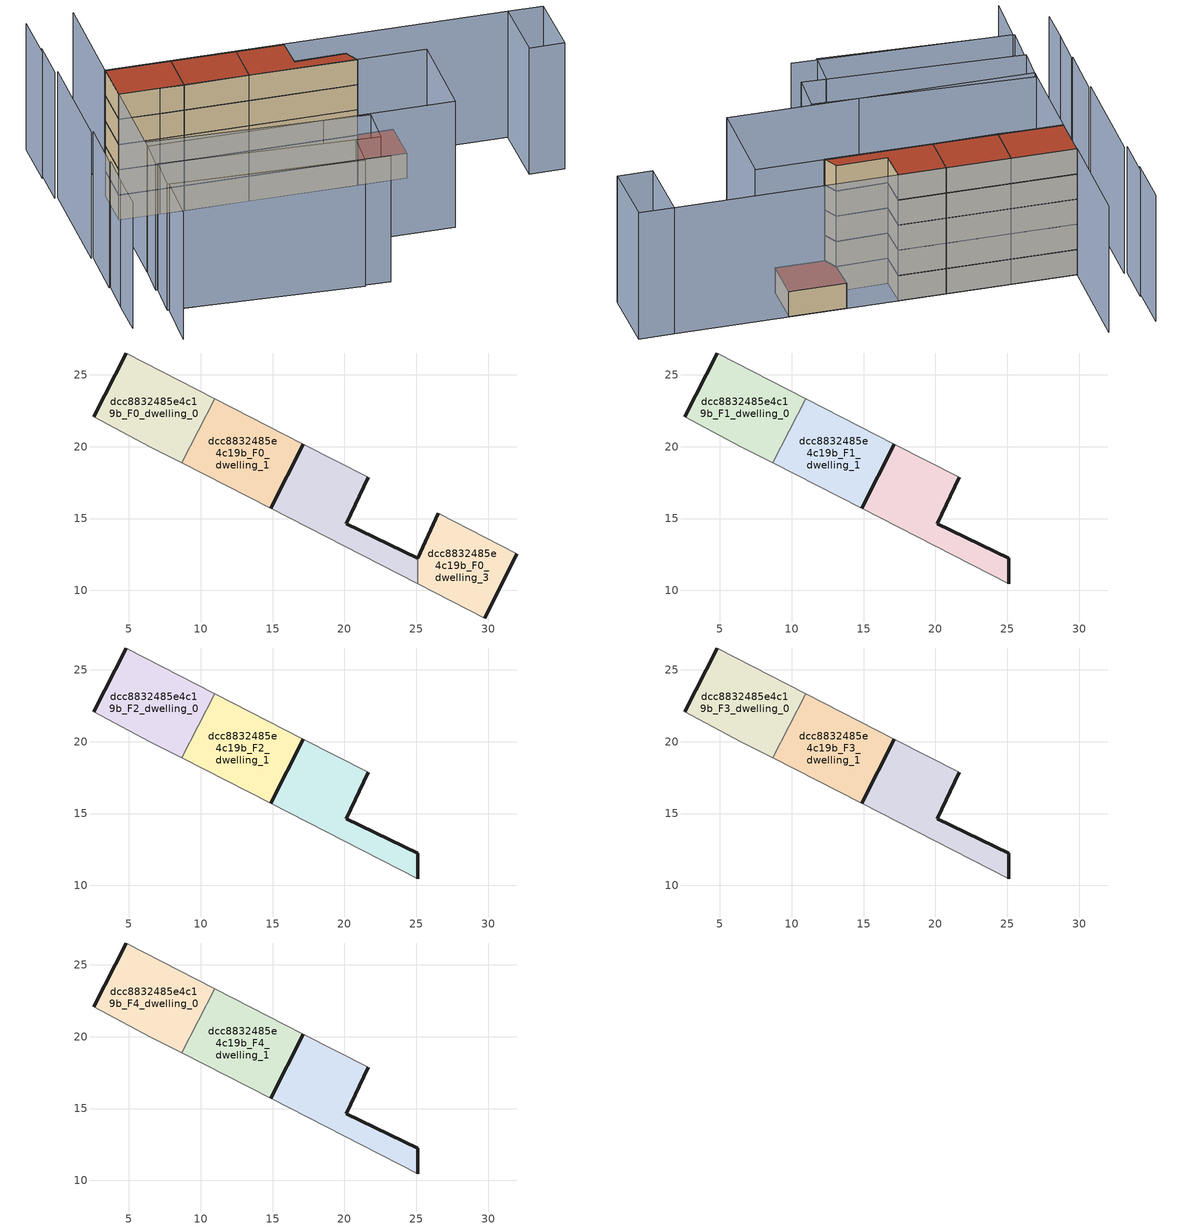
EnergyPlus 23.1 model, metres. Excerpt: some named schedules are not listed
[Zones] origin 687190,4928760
dcc8832485e4c19b_F0_dwelling_0
 floor ground (EU_floor_Construction): 8.7,18.87 11,23.34 4.81,26.52 2.56,22.08 6.47,20.01 z0
 wall outside (EU_wall_Construction): 2.56,22.08 4.81,26.52 z0:3
 wall adiabatic (EU_wall_Construction): 4.81,26.52 11,23.34 / 8.7,18.87 6.47,20.01 2.56,22.08 z0:3
 wall to dcc8832485e4c19b_F0_dwelling_1 (EU_wall_Construction): 11,23.34 8.7,18.87 z0:3
dcc8832485e4c19b_F0_dwelling_1
 floor ground (EU_floor_Construction): 14.86,15.72 17.15,20.18 11,23.34 8.7,18.87 z0
 wall outside (EU_wall_Construction): 17.15,20.18 14.86,15.72 z0:3
 wall adiabatic (EU_wall_Construction): 11,23.34 17.15,20.18 / 14.86,15.72 8.7,18.87 z0:3
dcc8832485e4c19b_F0_dwelling_2
 floor ground (EU_floor_Construction): 25.1,10.47 25.1,12.25 20.13,14.63 21.67,17.86 17.15,20.18 14.86,15.72 z0
 wall outside (EU_wall_Construction): 21.67,17.86 20.13,14.63 25.1,12.25 / 14.86,15.72 17.15,20.18 z0:3
 wall adiabatic (EU_wall_Construction): 17.15,20.18 21.67,17.86 / 25.1,10.47 14.86,15.72 z0:3
 wall to dcc8832485e4c19b_F0_dwelling_3 (EU_wall_Construction): 25.1,12.25 25.1,10.47 z0:3
dcc8832485e4c19b_F0_dwelling_3
 floor ground (EU_floor_Construction): 29.77,8.08 31.99,12.56 26.54,15.36 25.1,12.25 25.1,10.47 z0
 wall outside (EU_wall_Construction): 25.1,12.25 26.54,15.36 / 31.99,12.56 29.77,8.08 z0:3
 wall adiabatic (EU_wall_Construction): 29.77,8.08 25.1,10.47 / 26.54,15.36 31.99,12.56 z0:3
 roof outside (EU_roof_Construction): 31.99,12.56 29.77,8.08 25.1,10.47 25.1,12.25 26.54,15.36 z3
dcc8832485e4c19b_F1_dwelling_0
 floor to dcc8832485e4c19b_F0_dwelling_0 (EU_floor_Construction): 8.7,18.87 11,23.34 4.81,26.52 2.56,22.08 6.47,20.01 z3
 wall outside (EU_wall_Construction): 2.56,22.08 4.81,26.52 z3:6
 wall adiabatic (EU_wall_Construction): 4.81,26.52 11,23.34 / 8.7,18.87 6.47,20.01 2.56,22.08 z3:6
 wall to dcc8832485e4c19b_F1_dwelling_1 (EU_wall_Construction): 11,23.34 8.7,18.87 z3:6
dcc8832485e4c19b_F1_dwelling_1
 floor to dcc8832485e4c19b_F0_dwelling_1 (EU_floor_Construction): 14.86,15.72 17.15,20.18 11,23.34 8.7,18.87 z3
 wall outside (EU_wall_Construction): 17.15,20.18 14.86,15.72 z3:6
 wall adiabatic (EU_wall_Construction): 11,23.34 17.15,20.18 / 14.86,15.72 8.7,18.87 z3:6
dcc8832485e4c19b_F1_dwelling_2
 floor to dcc8832485e4c19b_F0_dwelling_2 (EU_floor_Construction): 25.1,10.47 25.1,12.25 20.13,14.63 21.67,17.86 17.15,20.18 14.86,15.72 z3
 wall outside (EU_wall_Construction): 21.67,17.86 20.13,14.63 25.1,12.25 25.1,10.47 / 14.86,15.72 17.15,20.18 z3:6
 wall adiabatic (EU_wall_Construction): 17.15,20.18 21.67,17.86 / 25.1,10.47 14.86,15.72 z3:6
dcc8832485e4c19b_F2_dwelling_0
 floor to dcc8832485e4c19b_F1_dwelling_0 (EU_floor_Construction): 8.7,18.87 11,23.34 4.81,26.52 2.56,22.08 6.47,20.01 z6
 wall outside (EU_wall_Construction): 2.56,22.08 4.81,26.52 z6:9
 wall adiabatic (EU_wall_Construction): 4.81,26.52 11,23.34 / 8.7,18.87 6.47,20.01 2.56,22.08 z6:9
 wall to dcc8832485e4c19b_F2_dwelling_1 (EU_wall_Construction): 11,23.34 8.7,18.87 z6:9
dcc8832485e4c19b_F2_dwelling_1
 floor to dcc8832485e4c19b_F1_dwelling_1 (EU_floor_Construction): 14.86,15.72 17.15,20.18 11,23.34 8.7,18.87 z6
 wall outside (EU_wall_Construction): 17.15,20.18 14.86,15.72 z6:9
 wall adiabatic (EU_wall_Construction): 11,23.34 17.15,20.18 / 14.86,15.72 8.7,18.87 z6:9
dcc8832485e4c19b_F2_dwelling_2
 floor to dcc8832485e4c19b_F1_dwelling_2 (EU_floor_Construction): 25.1,10.47 25.1,12.25 20.13,14.63 21.67,17.86 17.15,20.18 14.86,15.72 z6
 wall outside (EU_wall_Construction): 21.67,17.86 20.13,14.63 25.1,12.25 25.1,10.47 / 14.86,15.72 17.15,20.18 z6:9
 wall adiabatic (EU_wall_Construction): 17.15,20.18 21.67,17.86 / 25.1,10.47 14.86,15.72 z6:9
dcc8832485e4c19b_F3_dwelling_0
 floor to dcc8832485e4c19b_F2_dwelling_0 (EU_floor_Construction): 8.7,18.87 11,23.34 4.81,26.52 2.56,22.08 6.47,20.01 z9
 wall outside (EU_wall_Construction): 2.56,22.08 4.81,26.52 z9:12
 wall adiabatic (EU_wall_Construction): 4.81,26.52 11,23.34 / 8.7,18.87 6.47,20.01 2.56,22.08 z9:12
 wall to dcc8832485e4c19b_F3_dwelling_1 (EU_wall_Construction): 11,23.34 8.7,18.87 z9:12
dcc8832485e4c19b_F3_dwelling_1
 floor to dcc8832485e4c19b_F2_dwelling_1 (EU_floor_Construction): 14.86,15.72 17.15,20.18 11,23.34 8.7,18.87 z9
 wall outside (EU_wall_Construction): 17.15,20.18 14.86,15.72 z9:12
 wall adiabatic (EU_wall_Construction): 11,23.34 17.15,20.18 / 14.86,15.72 8.7,18.87 z9:12
dcc8832485e4c19b_F3_dwelling_2
 floor to dcc8832485e4c19b_F2_dwelling_2 (EU_floor_Construction): 25.1,10.47 25.1,12.25 20.13,14.63 21.67,17.86 17.15,20.18 14.86,15.72 z9
 wall outside (EU_wall_Construction): 21.67,17.86 20.13,14.63 25.1,12.25 25.1,10.47 / 14.86,15.72 17.15,20.18 z9:12
 wall adiabatic (EU_wall_Construction): 17.15,20.18 21.67,17.86 / 25.1,10.47 14.86,15.72 z9:12
dcc8832485e4c19b_F4_dwelling_0
 floor to dcc8832485e4c19b_F3_dwelling_0 (EU_floor_Construction): 8.7,18.87 11,23.34 4.81,26.52 2.56,22.08 6.47,20.01 z12
 wall outside (EU_wall_Construction): 2.56,22.08 4.81,26.52 z12:15
 wall adiabatic (EU_wall_Construction): 4.81,26.52 11,23.34 / 8.7,18.87 6.47,20.01 2.56,22.08 z12:15
 wall to dcc8832485e4c19b_F4_dwelling_1 (EU_wall_Construction): 11,23.34 8.7,18.87 z12:15
 roof outside (EU_roof_Construction): 11,23.34 8.7,18.87 6.47,20.01 2.56,22.08 4.81,26.52 z15
dcc8832485e4c19b_F4_dwelling_1
 floor to dcc8832485e4c19b_F3_dwelling_1 (EU_floor_Construction): 14.86,15.72 17.15,20.18 11,23.34 8.7,18.87 z12
 wall outside (EU_wall_Construction): 17.15,20.18 14.86,15.72 z12:15
 wall adiabatic (EU_wall_Construction): 11,23.34 17.15,20.18 / 14.86,15.72 8.7,18.87 z12:15
 roof outside (EU_roof_Construction): 17.15,20.18 14.86,15.72 8.7,18.87 11,23.34 z15
dcc8832485e4c19b_F4_dwelling_2
 floor to dcc8832485e4c19b_F3_dwelling_2 (EU_floor_Construction): 25.1,10.47 25.1,12.25 20.13,14.63 21.67,17.86 17.15,20.18 14.86,15.72 z12
 wall outside (EU_wall_Construction): 21.67,17.86 20.13,14.63 25.1,12.25 25.1,10.47 / 14.86,15.72 17.15,20.18 z12:15
 wall adiabatic (EU_wall_Construction): 17.15,20.18 21.67,17.86 / 25.1,10.47 14.86,15.72 z12:15
 roof outside (EU_roof_Construction): 21.67,17.86 20.13,14.63 25.1,12.25 25.1,10.47 14.86,15.72 17.15,20.18 z15
shading: -8.67,0.39 -5.8,5.56 / -5.8,5.56 14.57,-5.74 / -9.02,9.32 -10.97,5.46 / -7.12,12.88 -9.16,9.03 / -4.39,18.39 -7.27,12.96 / 42.82,7 4.78,26.54 / 4.78,26.54 10.19,37.07 / 1.04,29.55 -4.62,18.51 / 2.95,34.03 0.73,29.71 / 5.23,38.73 2.56,33.54 / -3.93,9.25 14.14,-1.02 / 14.14,-1.02 12.09,-4.63 / 12.09,-4.63 -5.98,5.64 / -5.98,5.64 -3.93,9.25 / 16.42,-2.31 -4.11,9.36 / -4.11,9.36 -1.9,13.25 / -1.9,13.25 18.64,1.58 / 18.64,1.58 16.42,-2.31 / 2.56,22.08 31.62,7.17 / 31.62,7.17 26.74,-2.34 / 26.74,-2.34 -2.32,12.57 / -2.32,12.57 2.56,22.08 / 46.2,5.33 42.79,-1.5 / 42.79,-1.5 39.42,0.18 / 39.42,0.18 42.82,7.01 / 42.82,7.01 46.2,5.33 z0:15
[Building]
EU S2 Campaign: North Axis=0; Terrain=City; Solar Distribution=FullExterior
[Site:Location]
Bologna: Latitude=44.5; Longitude=11.25; Time Zone=1; Elevation=37
[SizingPeriod:WeatherFileDays]
AnnualSizingPeriod: Begin Month=1; Begin Day of Month=1; End Month=12; End Day of Month=31; Day of Week for Start Day=Monday; Use Weather File Daylight Saving Period=No; Use Weather File Rain and Snow Indicators=No
[MATERIAL]
EU_InternalMass_Material: Roughness=MediumRough; Thickness=0.1; Conductivity=1; Density=1800; Specific Heat=900; Thermal Absorptance=0.9; Solar Absorptance=0.7; Visible Absorptance=0.7
[MATERIAL:NOMASS] Roughness=MediumRough; Thermal Absorptance=0.9; Solar Absorptance=0.7; Visible Absorptance=0.7
Name | Thermal Resistance
EU_wall_NoMass | 0.905828
EU_roof_NoMass | 0.37593
EU_floor_NoMass | 0.67114
[CONSTRUCTION]
EU_wall_Construction: EU_wall_NoMass
EU_roof_Construction: EU_roof_NoMass
EU_floor_Construction: EU_floor_NoMass
EU_InternalMass_Construction: EU_InternalMass_Material
[ZONE] Type=1; Multiplier=1; Ceiling Height=autocalculate; Floor Area=autocalculate; Part of Total Floor Area=Yes
Name | Volume
dcc8832485e4c19b_F0_dwelling_0; dcc8832485e4c19b_F1_dwelling_0; dcc8832485e4c19b_F2_dwelling_0; dcc8832485e4c19b_F3_dwelling_0; dcc8832485e4c19b_F4_dwelling_0 | 104.35
dcc8832485e4c19b_F0_dwelling_1; dcc8832485e4c19b_F1_dwelling_1; dcc8832485e4c19b_F2_dwelling_1; dcc8832485e4c19b_F3_dwelling_1; dcc8832485e4c19b_F4_dwelling_1 | 104.356
dcc8832485e4c19b_F0_dwelling_2 | 104.346
dcc8832485e4c19b_F1_dwelling_2; dcc8832485e4c19b_F2_dwelling_2; dcc8832485e4c19b_F3_dwelling_2; dcc8832485e4c19b_F4_dwelling_2 | 104.345
dcc8832485e4c19b_F0_dwelling_3 | 89.1716
[INTERNALMASS] Construction=EU_InternalMass_Construction
Name | Zone or ZoneList | Surface Area
dcc8832485e4c19b_F0_dwelling_0_EU_InternalMass | dcc8832485e4c19b_F0_dwelling_0 | 34.7847
dcc8832485e4c19b_F0_dwelling_1_EU_InternalMass | dcc8832485e4c19b_F0_dwelling_1 | 34.7847
dcc8832485e4c19b_F0_dwelling_2_EU_InternalMass | dcc8832485e4c19b_F0_dwelling_2 | 34.7847
dcc8832485e4c19b_F0_dwelling_3_EU_InternalMass | dcc8832485e4c19b_F0_dwelling_3 | 29.7244
dcc8832485e4c19b_F1_dwelling_0_EU_InternalMass | dcc8832485e4c19b_F1_dwelling_0 | 93.3778
dcc8832485e4c19b_F1_dwelling_1_EU_InternalMass | dcc8832485e4c19b_F1_dwelling_1 | 10.9761
dcc8832485e4c19b_F1_dwelling_2_EU_InternalMass | dcc8832485e4c19b_F1_dwelling_2 | 29.7244
dcc8832485e4c19b_F2_dwelling_0_EU_InternalMass | dcc8832485e4c19b_F2_dwelling_0 | 93.3778
dcc8832485e4c19b_F2_dwelling_1_EU_InternalMass | dcc8832485e4c19b_F2_dwelling_1 | 10.9761
dcc8832485e4c19b_F2_dwelling_2_EU_InternalMass | dcc8832485e4c19b_F2_dwelling_2 | 29.7244
dcc8832485e4c19b_F3_dwelling_0_EU_InternalMass | dcc8832485e4c19b_F3_dwelling_0 | 93.3778
dcc8832485e4c19b_F3_dwelling_1_EU_InternalMass | dcc8832485e4c19b_F3_dwelling_1 | 10.9761
dcc8832485e4c19b_F3_dwelling_2_EU_InternalMass | dcc8832485e4c19b_F3_dwelling_2 | 29.7244
dcc8832485e4c19b_F4_dwelling_0_EU_InternalMass | dcc8832485e4c19b_F4_dwelling_0 | 93.3778
dcc8832485e4c19b_F4_dwelling_1_EU_InternalMass | dcc8832485e4c19b_F4_dwelling_1 | 10.9761
dcc8832485e4c19b_F4_dwelling_2_EU_InternalMass | dcc8832485e4c19b_F4_dwelling_2 | 29.7244
[OTHEREQUIPMENT] Fuel Type=Electricity; Design Level Calculation Method=Watts/Area; Power per Zone Floor Area=1; Fraction Latent=0; Fraction Radiant=0; Fraction Lost=0; Carbon Dioxide Generation Rate=0; EndUse Subcategory=EU_Step8_InternalGains
Name | Zone or ZoneList or Space or SpaceList | Schedule
EU_Step8_InternalGain_dcc8832485e4c19b_F0_dwelling_0_f000 | dcc8832485e4c19b_F0_dwelling_0 | EU_Step8_GainSchedule_dcc8832485e4c19b_F0_dwelling_0_f000
EU_Step8_InternalGain_dcc8832485e4c19b_F0_dwelling_1_f000 | dcc8832485e4c19b_F0_dwelling_1 | EU_Step8_GainSchedule_dcc8832485e4c19b_F0_dwelling_1_f000
EU_Step8_InternalGain_dcc8832485e4c19b_F0_dwelling_2_f000 | dcc8832485e4c19b_F0_dwelling_2 | EU_Step8_GainSchedule_dcc8832485e4c19b_F0_dwelling_2_f000
EU_Step8_InternalGain_dcc8832485e4c19b_F0_dwelling_3_f000 | dcc8832485e4c19b_F0_dwelling_3 | EU_Step8_GainSchedule_dcc8832485e4c19b_F0_dwelling_3_f000
EU_Step8_InternalGain_dcc8832485e4c19b_F1_dwelling_0_f000 | dcc8832485e4c19b_F1_dwelling_0 | EU_Step8_GainSchedule_dcc8832485e4c19b_F1_dwelling_0_f000
EU_Step8_InternalGain_dcc8832485e4c19b_F1_dwelling_1_f000 | dcc8832485e4c19b_F1_dwelling_1 | EU_Step8_GainSchedule_dcc8832485e4c19b_F1_dwelling_1_f000
EU_Step8_InternalGain_dcc8832485e4c19b_F1_dwelling_2_f000 | dcc8832485e4c19b_F1_dwelling_2 | EU_Step8_GainSchedule_dcc8832485e4c19b_F1_dwelling_2_f000
EU_Step8_InternalGain_dcc8832485e4c19b_F2_dwelling_0_f000 | dcc8832485e4c19b_F2_dwelling_0 | EU_Step8_GainSchedule_dcc8832485e4c19b_F2_dwelling_0_f000
EU_Step8_InternalGain_dcc8832485e4c19b_F2_dwelling_1_f000 | dcc8832485e4c19b_F2_dwelling_1 | EU_Step8_GainSchedule_dcc8832485e4c19b_F2_dwelling_1_f000
EU_Step8_InternalGain_dcc8832485e4c19b_F2_dwelling_2_f000 | dcc8832485e4c19b_F2_dwelling_2 | EU_Step8_GainSchedule_dcc8832485e4c19b_F2_dwelling_2_f000
EU_Step8_InternalGain_dcc8832485e4c19b_F3_dwelling_0_f000 | dcc8832485e4c19b_F3_dwelling_0 | EU_Step8_GainSchedule_dcc8832485e4c19b_F3_dwelling_0_f000
EU_Step8_InternalGain_dcc8832485e4c19b_F3_dwelling_1_f000 | dcc8832485e4c19b_F3_dwelling_1 | EU_Step8_GainSchedule_dcc8832485e4c19b_F3_dwelling_1_f000
EU_Step8_InternalGain_dcc8832485e4c19b_F3_dwelling_2_f000 | dcc8832485e4c19b_F3_dwelling_2 | EU_Step8_GainSchedule_dcc8832485e4c19b_F3_dwelling_2_f000
EU_Step8_InternalGain_dcc8832485e4c19b_F4_dwelling_0_f000 | dcc8832485e4c19b_F4_dwelling_0 | EU_Step8_GainSchedule_dcc8832485e4c19b_F4_dwelling_0_f000
EU_Step8_InternalGain_dcc8832485e4c19b_F4_dwelling_1_f000 | dcc8832485e4c19b_F4_dwelling_1 | EU_Step8_GainSchedule_dcc8832485e4c19b_F4_dwelling_1_f000
EU_Step8_InternalGain_dcc8832485e4c19b_F4_dwelling_2_f000 | dcc8832485e4c19b_F4_dwelling_2 | EU_Step8_GainSchedule_dcc8832485e4c19b_F4_dwelling_2_f000
[ZONEVENTILATION:DESIGNFLOWRATE] Schedule=EU_AlwaysOn; Design Flow Rate Calculation Method=AirChanges/Hour; Air Changes per Hour=0.73129; Ventilation Type=Natural; Fan Pressure Rise=0; Fan Total Efficiency=1; Constant Term Coefficient=1; Temperature Term Coefficient=0; Velocity Term Coefficient=0; Velocity Squared Term Coefficient=0; Minimum Indoor Temperature=-100; Maximum Indoor Temperature=100; Delta Temperature=-100; Minimum Outdoor Temperature=-100; Maximum Outdoor Temperature=100; Maximum Wind Speed=40
Name | Zone or ZoneList or Space or SpaceList
EU_ConstantAir_dcc8832485e4c19b_F0_dwelling_0 | dcc8832485e4c19b_F0_dwelling_0
EU_ConstantAir_dcc8832485e4c19b_F0_dwelling_1 | dcc8832485e4c19b_F0_dwelling_1
EU_ConstantAir_dcc8832485e4c19b_F0_dwelling_2 | dcc8832485e4c19b_F0_dwelling_2
EU_ConstantAir_dcc8832485e4c19b_F0_dwelling_3 | dcc8832485e4c19b_F0_dwelling_3
EU_ConstantAir_dcc8832485e4c19b_F1_dwelling_0 | dcc8832485e4c19b_F1_dwelling_0
EU_ConstantAir_dcc8832485e4c19b_F1_dwelling_1 | dcc8832485e4c19b_F1_dwelling_1
EU_ConstantAir_dcc8832485e4c19b_F1_dwelling_2 | dcc8832485e4c19b_F1_dwelling_2
EU_ConstantAir_dcc8832485e4c19b_F2_dwelling_0 | dcc8832485e4c19b_F2_dwelling_0
EU_ConstantAir_dcc8832485e4c19b_F2_dwelling_1 | dcc8832485e4c19b_F2_dwelling_1
EU_ConstantAir_dcc8832485e4c19b_F2_dwelling_2 | dcc8832485e4c19b_F2_dwelling_2
EU_ConstantAir_dcc8832485e4c19b_F3_dwelling_0 | dcc8832485e4c19b_F3_dwelling_0
EU_ConstantAir_dcc8832485e4c19b_F3_dwelling_1 | dcc8832485e4c19b_F3_dwelling_1
EU_ConstantAir_dcc8832485e4c19b_F3_dwelling_2 | dcc8832485e4c19b_F3_dwelling_2
EU_ConstantAir_dcc8832485e4c19b_F4_dwelling_0 | dcc8832485e4c19b_F4_dwelling_0
EU_ConstantAir_dcc8832485e4c19b_F4_dwelling_1 | dcc8832485e4c19b_F4_dwelling_1
EU_ConstantAir_dcc8832485e4c19b_F4_dwelling_2 | dcc8832485e4c19b_F4_dwelling_2
[HVACTEMPLATE:THERMOSTAT] Constant Heating Setpoint=20; Constant Cooling Setpoint=50
EU_HeatOnly_dcc8832485e4c19b_F0_dwelling_0; EU_HeatOnly_dcc8832485e4c19b_F0_dwelling_1; EU_HeatOnly_dcc8832485e4c19b_F0_dwelling_2; EU_HeatOnly_dcc8832485e4c19b_F0_dwelling_3; EU_HeatOnly_dcc8832485e4c19b_F1_dwelling_0; EU_HeatOnly_dcc8832485e4c19b_F1_dwelling_1; EU_HeatOnly_dcc8832485e4c19b_F1_dwelling_2; EU_HeatOnly_dcc8832485e4c19b_F2_dwelling_0; EU_HeatOnly_dcc8832485e4c19b_F2_dwelling_1; EU_HeatOnly_dcc8832485e4c19b_F2_dwelling_2; EU_HeatOnly_dcc8832485e4c19b_F3_dwelling_0; EU_HeatOnly_dcc8832485e4c19b_F3_dwelling_1; EU_HeatOnly_dcc8832485e4c19b_F3_dwelling_2; EU_HeatOnly_dcc8832485e4c19b_F4_dwelling_0; EU_HeatOnly_dcc8832485e4c19b_F4_dwelling_1; EU_HeatOnly_dcc8832485e4c19b_F4_dwelling_2
[HVACTEMPLATE:ZONE:IDEALLOADSAIRSYSTEM] System Availability Schedule=EU_AlwaysOn; Maximum Heating Supply Air Temperature=50; Minimum Cooling Supply Air Temperature=13; Maximum Heating Supply Air Humidity Ratio=0.0156; Minimum Cooling Supply Air Humidity Ratio=0.0077; Heating Limit=NoLimit; Cooling Limit=NoLimit; Heating Availability Schedule=EU_AlwaysOn; Cooling Availability Schedule=EU_CoolingOff; Dehumidification Control Type=ConstantSensibleHeatRatio; Cooling Sensible Heat Ratio=0.7; Dehumidification Setpoint=60; Humidification Control Type=None; Humidification Setpoint=30; Outdoor Air Method=None; Outdoor Air Flow Rate per Person=0.00944; Outdoor Air Flow Rate per Zone Floor Area=0; Outdoor Air Flow Rate per Zone=0; Demand Controlled Ventilation Type=None; Outdoor Air Economizer Type=NoEconomizer; Heat Recovery Type=None; Sensible Heat Recovery Effectiveness=0.7; Latent Heat Recovery Effectiveness=0.65
Name | Template Thermostat
dcc8832485e4c19b_F0_dwelling_0 | EU_HeatOnly_dcc8832485e4c19b_F0_dwelling_0
dcc8832485e4c19b_F0_dwelling_1 | EU_HeatOnly_dcc8832485e4c19b_F0_dwelling_1
dcc8832485e4c19b_F0_dwelling_2 | EU_HeatOnly_dcc8832485e4c19b_F0_dwelling_2
dcc8832485e4c19b_F0_dwelling_3 | EU_HeatOnly_dcc8832485e4c19b_F0_dwelling_3
dcc8832485e4c19b_F1_dwelling_0 | EU_HeatOnly_dcc8832485e4c19b_F1_dwelling_0
dcc8832485e4c19b_F1_dwelling_1 | EU_HeatOnly_dcc8832485e4c19b_F1_dwelling_1
dcc8832485e4c19b_F1_dwelling_2 | EU_HeatOnly_dcc8832485e4c19b_F1_dwelling_2
dcc8832485e4c19b_F2_dwelling_0 | EU_HeatOnly_dcc8832485e4c19b_F2_dwelling_0
dcc8832485e4c19b_F2_dwelling_1 | EU_HeatOnly_dcc8832485e4c19b_F2_dwelling_1
dcc8832485e4c19b_F2_dwelling_2 | EU_HeatOnly_dcc8832485e4c19b_F2_dwelling_2
dcc8832485e4c19b_F3_dwelling_0 | EU_HeatOnly_dcc8832485e4c19b_F3_dwelling_0
dcc8832485e4c19b_F3_dwelling_1 | EU_HeatOnly_dcc8832485e4c19b_F3_dwelling_1
dcc8832485e4c19b_F3_dwelling_2 | EU_HeatOnly_dcc8832485e4c19b_F3_dwelling_2
dcc8832485e4c19b_F4_dwelling_0 | EU_HeatOnly_dcc8832485e4c19b_F4_dwelling_0
dcc8832485e4c19b_F4_dwelling_1 | EU_HeatOnly_dcc8832485e4c19b_F4_dwelling_1
dcc8832485e4c19b_F4_dwelling_2 | EU_HeatOnly_dcc8832485e4c19b_F4_dwelling_2
